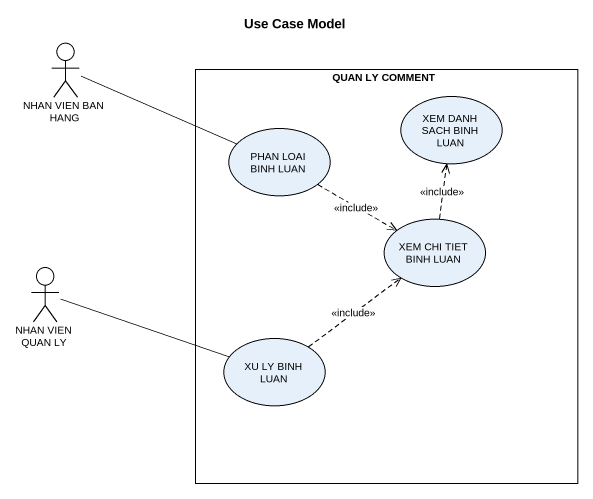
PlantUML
@startuml
title Use Case Model
actor "NHAN VIEN BAN HANG" as NHAN_VIEN_BAN_HANG
rectangle "QUAN LY COMMENT" as QUAN_LY_COMMENT {
  usecase "PHAN LOAI BINH LUAN" as PHAN_LOAI_BINH_LUAN
  usecase "XEM DANH SACH BINH LUAN" as XEM_DANH_SACH_BINH_LUAN
  usecase "XEM CHI TIET BINH LUAN" as XEM_CHI_TIET_BINH_LUAN
  usecase "XU LY BINH LUAN" as XU_LY_BINH_LUAN
}
actor "NHAN VIEN QUAN LY" as NHAN_VIEN_QUAN_LY
NHAN_VIEN_BAN_HANG -right- PHAN_LOAI_BINH_LUAN
PHAN_LOAI_BINH_LUAN .right.> XEM_CHI_TIET_BINH_LUAN : <<include>>
XEM_CHI_TIET_BINH_LUAN .up.> XEM_DANH_SACH_BINH_LUAN : <<include>>
NHAN_VIEN_QUAN_LY -right- XU_LY_BINH_LUAN
XU_LY_BINH_LUAN .up.> XEM_CHI_TIET_BINH_LUAN : <<include>>
@enduml
